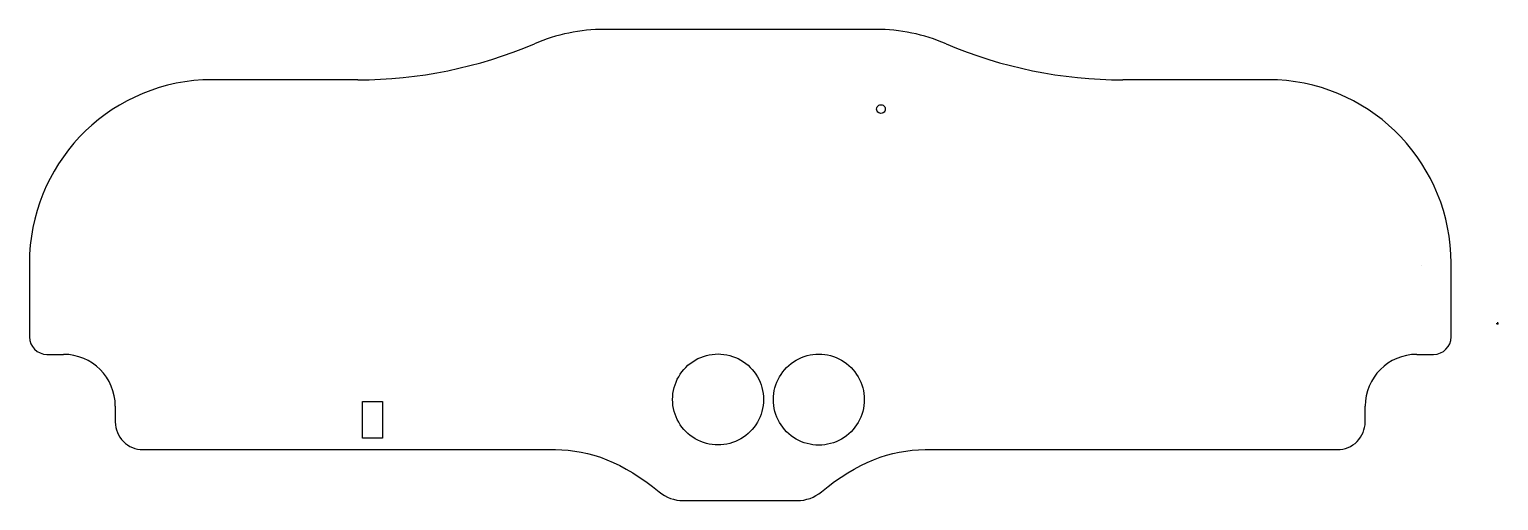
# Model space of a CAD drawing. Extents: x 0 to 1009, y 0 to 323.
import ezdxf

# ---------------------------------------------------------------- set-up
doc = ezdxf.new("R2010")
doc.units = 0
doc.layers.get('0').update_dxf_attribs({"linetype": 'CONTINUOUS'})

msp = doc.modelspace()

# ---------------------------------------------------------------- linework, layer by layer
at = {"color": 7}
for points in [[(581.641294, 323.411786), (395.133169, 323.411786)], [(225.639458, 288.805988), (119.332904, 288.805988)], [(857.441558, 288.805988), (751.135018, 288.805988)], [(0.119063, 162.945635), (0.119063, 112.446295)], [(976.6554, 112.446295), (976.6554, 162.945635)], [(1007.716795, 121.664592), (1008.510545, 121.664592), (1009.304295, 121.664592)], [(1007.716795, 121.664592), (1008.510545, 121.664592), (1009.304295, 121.664592)], [(1007.716795, 121.664592), (1008.510545, 121.664592), (1009.304295, 121.664592)], [(1007.716795, 121.664592), (1008.510545, 121.664592), (1009.304295, 121.664592)], [(1008.510545, 122.458342), (1008.510545, 121.664592), (1008.510545, 120.870842)], [(1008.510545, 122.458342), (1008.510545, 121.664592), (1008.510545, 120.870842)], [(1008.510545, 122.458342), (1008.510545, 121.664592), (1008.510545, 120.870842)], [(1008.510545, 122.458342), (1008.510545, 121.664592), (1008.510545, 120.870842)], [(12.119054, 100.446295), (23.563368, 100.446295)], [(953.211094, 100.446295), (964.655408, 100.446295)], [(59.131782, 64.877865), (59.131782, 54.080886)], [(917.64268, 54.080886), (917.64268, 64.877865)], [(78.129553, 35.083115), (361.396809, 35.083115)], [(615.377653, 35.083115), (898.644909, 35.083115)], [(449.206779, 0.119089), (527.56771, 0.119089)]]:
    msp.add_lwpolyline(points, dxfattribs=at)
at = {"color": 1}
for points in [[(588.016425, 268.736236)], [(228.988347, 68.025817), (242.756792, 68.025817), (242.756792, 42.992788), (228.988347, 42.992788)], [(504.357873, 69.499999)], [(573.598326, 69.387328)]]:
    msp.add_lwpolyline(points, close=True, dxfattribs=at)
at = {"color": 7}
for points in [[(906.505442, 194.88281)], [(956.001866, 161.668113), (956.001866, 161.668113), (956.001866, 161.668113), (956.001866, 161.668113), (956.001866, 161.668113), (956.001866, 161.668113)]]:
    msp.add_lwpolyline(points, close=True, dxfattribs=at)
for points in [[(395.133169, 323.411786), (378.598541, 323.411785), (362.234401, 320.070692), (347.023134, 313.589083)], [(629.751328, 313.589083), (614.540061, 320.070692), (598.175921, 323.411785), (581.641294, 323.411786)], [(225.639458, 288.805988), (267.35703, 288.805988), (308.644457, 297.235707), (347.023134, 313.589083)], [(629.751328, 313.589083), (668.13001, 297.235705), (709.417441, 288.805987), (751.135018, 288.805988)], [(119.332904, 288.805988), (52.472794, 285.176772), (0.119062, 229.904171), (0.119062, 162.945634)], [(976.6554, 162.945634), (976.6554, 229.904171), (924.301669, 285.176772), (857.441558, 288.805988)], [(0.119062, 112.446295), (0.119063, 105.818881), (5.491641, 100.446299), (12.119054, 100.446295)], [(964.655408, 100.446295), (971.282822, 100.446299), (976.6554, 105.818881), (976.6554, 112.446295)], [(59.131782, 64.877865), (59.131785, 84.521762), (43.207265, 100.446289), (23.563368, 100.446295)], [(953.211094, 100.446295), (933.567198, 100.446289), (917.642677, 84.521762), (917.64268, 64.877865)], [(59.131782, 54.080886), (59.131779, 49.042363), (61.133323, 44.210204), (64.696097, 40.64743)], [(912.078366, 40.64743), (915.64114, 44.210204), (917.642684, 49.042363), (917.64268, 54.080886)], [(64.696097, 40.64743), (68.258871, 37.084656), (73.09103, 35.083112), (78.129553, 35.083115)], [(898.644909, 35.083115), (903.683432, 35.083112), (908.515592, 37.084656), (912.078366, 40.64743)], [(361.396809, 35.083115), (385.203541, 35.083115), (408.108388, 26.275903), (432.657515, 6.056868)], [(544.116948, 6.056868), (568.666074, 26.275903), (591.570921, 35.083115), (615.377653, 35.083115)], [(432.657515, 6.056868), (437.318327, 2.21815), (443.168656, 0.119086), (449.206779, 0.119089)], [(527.56771, 0.119089), (533.605824, 0.119092), (539.456143, 2.218155), (544.116948, 6.056868)]]:
    msp.add_open_spline(points, degree=3, dxfattribs=at)
at = {"color": 1}
for points in [[(582.016425, 268.736236), (582.016425, 269.808033), (582.588221, 270.798414), (583.516425, 271.334312)], [(583.516425, 266.13816), (582.588221, 266.674058), (582.016425, 267.664439), (582.016425, 268.736236)], [(583.516425, 271.334312), (584.444628, 271.870211), (585.588222, 271.870211), (586.516425, 271.334312)], [(586.516425, 266.13816), (585.588222, 265.602261), (584.444628, 265.602261), (583.516425, 266.13816)], [(586.516425, 271.334312), (587.444628, 270.798414), (588.016425, 269.808033), (588.016425, 268.736236)], [(588.016425, 268.736236), (588.016425, 267.664439), (587.444628, 266.674058), (586.516425, 266.13816)], [(457.533576, 96.534019), (467.191901, 102.110256), (479.091449, 102.110256), (488.749774, 96.534019)], [(526.774029, 96.421349), (536.432354, 101.997585), (548.331902, 101.997585), (557.990227, 96.421349)], [(441.925477, 69.499999), (441.925477, 80.652472), (447.875251, 90.957782), (457.533576, 96.534019)], [(488.749774, 96.534019), (498.408099, 90.957782), (504.357873, 80.652472), (504.357873, 69.499999)], [(511.16593, 69.387328), (511.16593, 80.539802), (517.115704, 90.845112), (526.774029, 96.421349)], [(557.990227, 96.421349), (567.648552, 90.845112), (573.598326, 80.539802), (573.598326, 69.387328)], [(457.533576, 42.465978), (447.875251, 48.042215), (441.925477, 58.347525), (441.925477, 69.499999)], [(504.357873, 69.499999), (504.357873, 58.347525), (498.408099, 48.042215), (488.749774, 42.465978)], [(526.774029, 42.353308), (517.115704, 47.929545), (511.16593, 58.234855), (511.16593, 69.387328)], [(573.598326, 69.387328), (573.598326, 58.234855), (567.648552, 47.929545), (557.990227, 42.353308)], [(488.749774, 42.465978), (479.091449, 36.889742), (467.191901, 36.889742), (457.533576, 42.465978)], [(557.990227, 42.353308), (548.331902, 36.777071), (536.432354, 36.777071), (526.774029, 42.353308)]]:
    msp.add_open_spline(points, degree=3, dxfattribs=at)

doc.saveas('drawing.dxf')
